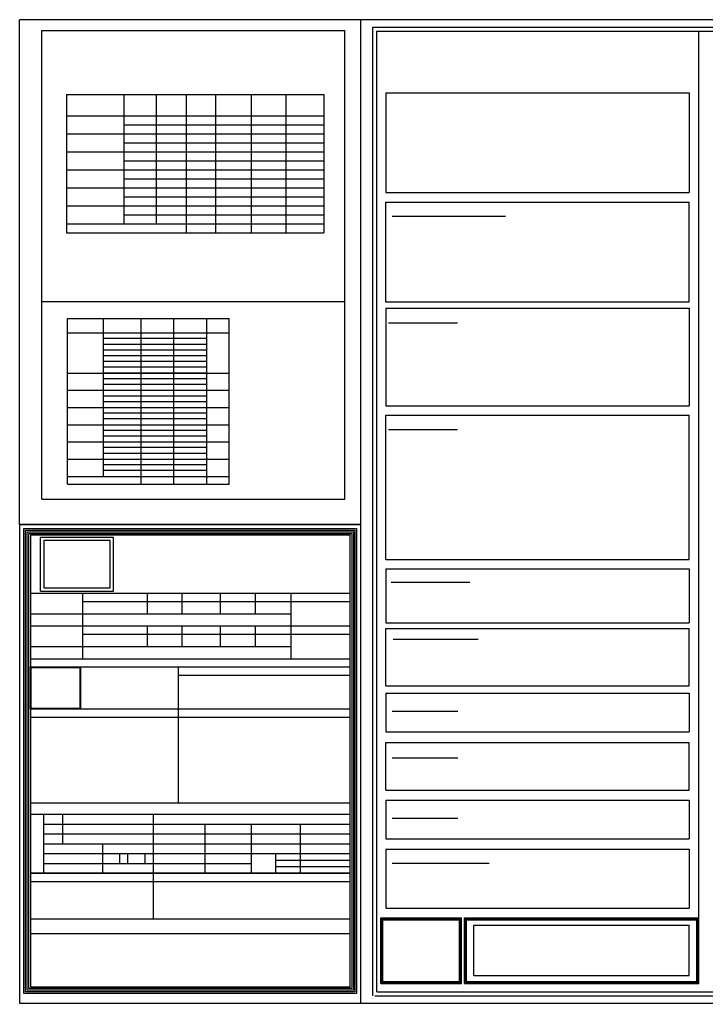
# Model space of a CAD drawing. Header units: metres. Extents: x -220 to 294, y -29 to 18.
# Drawn here: x -220.4 to -199.44, y -12 to 18 of the extents above; entities that cross this region are included whole.
import ezdxf

# ---------------------------------------------------------------- set-up
doc = ezdxf.new("R2010")
doc.units = ezdxf.units.M
doc.header["$MEASUREMENT"] = 0
doc.layers.add('Cizgi', color=7, linetype='Continuous')
doc.layers.add('Standart', color=7, linetype='Continuous')

msp = doc.modelspace()

# ---------------------------------------------------------------- linework, layer by layer
at = {"color": 118, "linetype": 'Continuous', "lineweight": -3}
for points in [[(-209.383, -9.395), (-206.917, -9.395)], [(-209.383, -11.395), (-209.383, -9.395)], [(-209.351, -9.426), (-206.948, -9.426)], [(-209.351, -11.364), (-209.351, -9.426)], [(-209.32, -9.457), (-206.979, -9.457)], [(-209.32, -11.332), (-209.32, -9.457)], [(-206.979, -11.332), (-206.979, -9.457)], [(-206.948, -11.364), (-206.948, -9.426)], [(-206.917, -11.395), (-206.917, -9.395)], [(-206.827, -11.395), (-206.827, -9.395)], [(-206.827, -9.395), (-199.669, -9.395)], [(-206.796, -11.364), (-206.796, -9.426)], [(-206.796, -9.426), (-199.7, -9.426)], [(-206.764, -11.332), (-206.764, -9.457)], [(-206.764, -9.457), (-199.731, -9.457)], [(-199.731, -11.332), (-199.731, -9.457)], [(-199.7, -11.364), (-199.7, -9.426)], [(-199.669, -11.395), (-199.669, -9.395)], [(-206.543, -11.148), (-206.543, -9.617)], [(-206.543, -9.617), (-199.964, -9.617)], [(-209.383, -11.395), (-206.917, -11.395)], [(-209.351, -11.364), (-206.948, -11.364)], [(-209.32, -11.332), (-206.979, -11.332)], [(-206.827, -11.395), (-199.669, -11.395)], [(-206.796, -11.364), (-199.7, -11.364)], [(-206.764, -11.332), (-199.731, -11.332)], [(-206.543, -11.148), (-199.964, -11.148)]]:
    msp.add_lwpolyline(points, dxfattribs=at)
at = {"color": 178, "linetype": 'Continuous', "lineweight": -3}
msp.add_lwpolyline([(-199.964, -11.148), (-199.964, -9.617)], dxfattribs=at)
at = {"layer": 'Cizgi', "color": 98, "linetype": 'Continuous', "lineweight": -3}
for points in [[(-217.539, 2.211), (-219.767, 2.211)], [(-219.767, 0.568), (-219.767, 2.211)], [(-219.667, 2.111), (-219.667, 0.668)], [(-217.639, 2.111), (-219.667, 2.111)], [(-217.639, 0.668), (-217.639, 2.111)], [(-217.539, 0.568), (-217.539, 2.211)], [(-219.667, 0.668), (-217.639, 0.668)], [(-219.767, 0.568), (-217.539, 0.568)]]:
    msp.add_lwpolyline(points, dxfattribs=at)
at = {"layer": 'Standart', "color": 166, "linetype": 'Continuous', "lineweight": -3}
for points in [[(-209.987, 18), (-220.4, 18)], [(-220.4, 2.608), (-220.4, 18)], [(-209.987, -12), (-209.987, 18)], [(-209.987, 2.608), (-209.987, 18)], [(-171.215, 18), (-209.987, 18)], [(-209.627, -11.775), (-209.627, 17.775)], [(-209.627, 17.775), (-171.44, 17.775)], [(-209.505, -11.65), (-209.505, 17.65)], [(-209.505, 17.65), (-171.705, 17.65)], [(-220.4, 2.608), (-209.987, 2.608)], [(-220.07, 0.508), (-210.317, 0.508)], [(-218.478, 0.508), (-218.478, -1.492)], [(-216.514, 0.508), (-216.514, -0.117)], [(-215.446, 0.508), (-215.446, -0.117)], [(-214.285, 0.508), (-214.285, -0.117)], [(-213.217, 0.508), (-213.217, -0.117)], [(-212.126, 0.508), (-212.126, -1.492)], [(-218.478, 0.258), (-210.317, 0.258)], [(-220.07, -0.117), (-212.126, -0.117)], [(-220.07, -0.492), (-210.317, -0.492)], [(-216.514, -0.492), (-216.514, -1.117)], [(-215.446, -0.492), (-215.446, -1.117)], [(-214.285, -0.492), (-214.285, -1.117)], [(-213.217, -0.492), (-213.217, -1.117)], [(-218.478, -0.742), (-210.317, -0.742)], [(-220.07, -1.117), (-212.126, -1.117)], [(-220.07, -1.492), (-210.317, -1.492)], [(-215.809, -1.492), (-210.317, -1.492)], [(-220.07, -1.742), (-210.317, -1.742)], [(-215.566, -1.742), (-215.566, -3.023)], [(-215.566, -1.992), (-210.317, -1.992)], [(-220.07, -3.023), (-210.317, -3.023)], [(-220.07, -3.273), (-210.317, -3.273)], [(-215.566, -3.023), (-215.566, -5.884)], [(-220.07, -5.884), (-210.317, -5.884)], [(-220.07, -6.234), (-210.317, -6.234)], [(-219.67, -6.234), (-219.67, -8.034)], [(-219.093, -6.234), (-219.093, -7.134)], [(-216.325, -6.234), (-216.325, -9.424)], [(-216.325, -6.234), (-210.317, -6.234)], [(-219.67, -6.534), (-216.325, -6.534)], [(-216.325, -6.534), (-210.317, -6.534)], [(-214.739, -8.034), (-214.739, -6.534)], [(-213.325, -8.034), (-213.325, -6.534)], [(-211.825, -8.034), (-211.825, -6.534)], [(-219.67, -6.834), (-216.325, -6.834)], [(-216.325, -6.834), (-210.317, -6.834)], [(-217.863, -8.034), (-217.863, -7.134)], [(-216.325, -7.134), (-210.317, -7.134)], [(-219.67, -7.434), (-216.325, -7.434)], [(-217.344, -7.734), (-217.344, -7.434)], [(-217.094, -7.734), (-217.094, -7.434)], [(-216.575, -7.734), (-216.575, -7.434)], [(-216.325, -7.434), (-210.317, -7.434)], [(-219.67, -7.734), (-216.325, -7.734)], [(-212.582, -7.635), (-210.317, -7.635)], [(-220.07, -8.034), (-210.317, -8.034)], [(-210.317, -8.034), (-220.07, -8.034)], [(-216.297, -8.034), (-210.317, -8.034)], [(-212.582, -7.828), (-210.317, -7.828)], [(-220.07, -8.284), (-210.317, -8.284)], [(-220.07, -9.424), (-210.317, -9.424)], [(-220.07, -9.873), (-210.317, -9.873)], [(-209.505, -11.65), (-171.705, -11.65)], [(-209.987, -12), (-171.215, -12)], [(-209.562, -11.775), (-171.44, -11.775)]]:
    msp.add_lwpolyline(points, dxfattribs=at)
at = {"layer": 'Standart', "color": 216, "linetype": 'Continuous', "lineweight": -3}
for points in [[(-219.721, 17.668), (-210.473, 17.668)], [(-219.721, 3.38), (-219.721, 17.668)], [(-210.473, 3.38), (-210.473, 17.668)], [(-199.669, -9.395), (-199.669, 17.65)], [(-209.221, 15.772), (-199.973, 15.772)], [(-209.221, 15.772), (-209.221, 12.729)], [(-199.973, 15.772), (-199.973, 12.729)], [(-209.221, 12.729), (-199.973, 12.729)], [(-209.221, 12.437), (-199.973, 12.437)], [(-209.221, 9.386), (-209.221, 12.437)], [(-199.971, 9.386), (-199.971, 12.437)], [(-219.721, 9.4), (-210.473, 9.4)], [(-199.971, 9.386), (-209.221, 9.386)], [(-209.221, 9.205), (-199.973, 9.205)], [(-209.221, 9.205), (-209.221, 6.224)], [(-199.973, 9.205), (-199.973, 6.224)], [(-209.221, 6.224), (-199.973, 6.224)], [(-209.221, 5.943), (-199.973, 5.943)], [(-209.221, 1.533), (-209.221, 5.943)], [(-199.973, 1.533), (-199.973, 5.943)], [(-219.721, 3.38), (-210.473, 3.38)], [(-209.221, 1.533), (-199.973, 1.533)], [(-209.221, 1.256), (-199.973, 1.256)], [(-209.221, 1.256), (-209.221, -0.394)], [(-199.973, 1.256), (-199.973, -0.394)], [(-209.221, -0.394), (-199.973, -0.394)], [(-209.221, -0.569), (-199.973, -0.569)], [(-209.221, -2.314), (-209.221, -0.569)], [(-199.973, -2.314), (-199.973, -0.569)], [(-209.221, -2.314), (-199.973, -2.314)], [(-209.221, -2.544), (-209.221, -3.724)], [(-209.221, -2.544), (-199.973, -2.544)], [(-199.973, -2.544), (-199.973, -3.724)], [(-209.221, -3.724), (-199.973, -3.724)], [(-209.221, -4.044), (-199.973, -4.044)], [(-209.221, -5.502), (-209.221, -4.044)], [(-199.973, -5.502), (-199.973, -4.044)], [(-209.221, -5.502), (-199.973, -5.502)], [(-209.221, -5.808), (-209.221, -6.988)], [(-209.221, -5.808), (-199.973, -5.808)], [(-199.973, -5.808), (-199.973, -6.988)], [(-209.221, -6.988), (-199.973, -6.988)], [(-209.221, -7.294), (-199.973, -7.294)], [(-209.221, -7.294), (-209.221, -9.095)], [(-199.973, -7.294), (-199.973, -9.095)], [(-209.221, -9.095), (-199.973, -9.095)]]:
    msp.add_lwpolyline(points, dxfattribs=at)
at = {"layer": 'Standart', "color": 178, "linetype": 'Continuous', "lineweight": -3}
for points in [[(-218.966, 15.718), (-211.114, 15.718)], [(-218.966, 15.718), (-218.966, 11.503)], [(-217.225, 15.718), (-217.225, 11.777)], [(-216.237, 15.718), (-216.237, 11.777)], [(-215.305, 11.503), (-215.305, 15.718)], [(-214.411, 11.503), (-214.411, 15.718)], [(-213.326, 11.503), (-213.326, 15.718)], [(-212.263, 11.503), (-212.263, 15.718)], [(-211.114, 15.718), (-211.114, 11.503)], [(-218.966, 15.068), (-212.618, 15.068)], [(-213.002, 15.068), (-211.114, 15.068)], [(-218.966, 14.52), (-211.114, 14.52)], [(-218.966, 13.971), (-211.114, 13.971)], [(-218.966, 13.423), (-211.114, 13.423)], [(-218.966, 12.874), (-211.114, 12.874)], [(-218.966, 12.326), (-211.114, 12.326)], [(-218.966, 11.777), (-211.114, 11.777)], [(-218.966, 11.777), (-211.114, 11.777)], [(-218.966, 11.503), (-211.114, 11.503)], [(-218.941, 8.886), (-214.008, 8.886)], [(-218.941, 3.833), (-218.941, 8.886)], [(-217.84, 4.072), (-217.84, 8.886)], [(-216.696, 3.833), (-216.696, 8.886)], [(-215.694, 3.833), (-215.694, 8.886)], [(-214.693, 3.833), (-214.693, 8.886)], [(-214.008, 3.833), (-214.008, 8.886)], [(-218.941, 8.447), (-214.008, 8.447)], [(-218.941, 7.222), (-214.008, 7.222)], [(-218.941, 6.697), (-214.008, 6.697)], [(-218.941, 6.172), (-214.008, 6.172)], [(-218.941, 5.647), (-214.008, 5.647)], [(-218.941, 5.122), (-214.008, 5.122)], [(-218.941, 4.597), (-214.008, 4.597)], [(-218.941, 4.072), (-214.008, 4.072)], [(-218.941, 3.833), (-214.008, 3.833)]]:
    msp.add_lwpolyline(points, dxfattribs=at)
at = {"layer": 'Standart', "color": 98, "linetype": 'Continuous', "lineweight": -3}
for points in [[(-217.225, 14.794), (-212.618, 14.794)], [(-213.002, 14.794), (-211.114, 14.794)], [(-217.225, 14.52), (-212.618, 14.52)], [(-213.002, 14.52), (-211.114, 14.52)], [(-217.225, 14.246), (-212.618, 14.246)], [(-213.002, 14.246), (-211.114, 14.246)], [(-217.225, 13.971), (-211.114, 13.971)], [(-217.225, 13.697), (-212.618, 13.697)], [(-213.002, 13.697), (-211.114, 13.697)], [(-217.225, 13.423), (-212.618, 13.423)], [(-213.002, 13.423), (-211.114, 13.423)], [(-217.225, 13.149), (-212.618, 13.149)], [(-213.002, 13.149), (-211.114, 13.149)], [(-217.225, 12.874), (-211.114, 12.874)], [(-213.002, 12.6), (-211.114, 12.6)], [(-217.225, 12.6), (-212.618, 12.6)], [(-217.225, 12.326), (-212.618, 12.326)], [(-213.002, 12.326), (-211.114, 12.326)], [(-217.225, 12.051), (-211.114, 12.051)], [(-217.225, 11.777), (-212.618, 11.777)], [(-217.225, 11.777), (-211.114, 11.777)], [(-213.002, 11.777), (-211.114, 11.777)], [(-213.002, 11.503), (-211.114, 11.503)], [(-214.693, 8.272), (-217.84, 8.272)], [(-214.693, 8.097), (-217.84, 8.097)], [(-214.693, 7.922), (-217.84, 7.922)], [(-214.693, 7.747), (-217.84, 7.747)], [(-214.693, 7.572), (-217.84, 7.572)], [(-214.693, 7.572), (-217.84, 7.572)], [(-214.693, 7.397), (-217.84, 7.397)], [(-214.693, 7.222), (-217.84, 7.222)], [(-214.693, 7.222), (-217.84, 7.222)], [(-214.693, 7.047), (-217.84, 7.047)], [(-214.693, 6.872), (-217.84, 6.872)], [(-214.693, 6.522), (-217.84, 6.522)], [(-214.693, 6.347), (-217.84, 6.347)], [(-214.693, 5.997), (-217.84, 5.997)], [(-214.693, 5.822), (-217.84, 5.822)], [(-214.693, 5.472), (-217.84, 5.472)], [(-214.693, 5.297), (-217.84, 5.297)], [(-214.693, 4.947), (-217.84, 4.947)], [(-214.693, 4.772), (-217.84, 4.772)], [(-214.693, 4.422), (-217.84, 4.422)], [(-214.693, 4.247), (-217.84, 4.247)], [(-220.17, -11.6), (-220.17, 2.378)], [(-220.17, 2.378), (-210.217, 2.378)], [(-220.12, -11.55), (-220.12, 2.328)], [(-220.12, 2.328), (-210.267, 2.328)], [(-210.267, 2.328), (-210.267, -11.55)], [(-210.217, 2.378), (-210.217, -11.6)], [(-210.217, -11.6), (-220.17, -11.6)], [(-210.267, -11.55), (-220.12, -11.55)]]:
    msp.add_lwpolyline(points, dxfattribs=at)
at = {"layer": 'Standart', "color": 118, "linetype": 'Continuous', "lineweight": -3}
for points in [[(-209.035, 12.007), (-205.57, 12.007)], [(-209.141, 8.757), (-207.04, 8.757)], [(-209.141, 5.496), (-207.04, 5.496)], [(-209.987, 2.608), (-220.4, 2.608)], [(-220.4, 2.608), (-220.4, -12)], [(-220.27, -11.7), (-220.27, 2.478)], [(-220.27, 2.478), (-210.117, 2.478)], [(-220.22, -11.65), (-220.22, 2.428)], [(-220.22, 2.428), (-210.167, 2.428)], [(-210.167, 2.428), (-210.167, -11.65)], [(-210.117, 2.478), (-210.117, -11.7)], [(-209.987, -12), (-209.987, 2.608)], [(-210.317, 2.278), (-220.07, 2.278)], [(-220.07, 2.278), (-220.07, -11.5)], [(-210.317, -11.5), (-210.317, 2.278)], [(-209.059, 0.849), (-206.661, 0.849)], [(-209.002, -0.893), (-206.413, -0.893)], [(-220.07, -1.742), (-218.543, -1.742)], [(-220.07, -3.023), (-220.07, -1.742)], [(-220.052, -1.761), (-218.561, -1.761)], [(-220.052, -3.005), (-220.052, -1.761)], [(-218.561, -1.761), (-218.561, -3.005)], [(-218.543, -1.742), (-218.543, -3.023)], [(-218.543, -3.023), (-220.07, -3.023)], [(-218.561, -3.005), (-220.052, -3.005)], [(-209.033, -3.091), (-207.026, -3.091)], [(-209.033, -4.511), (-207.026, -4.511)], [(-209.033, -6.355), (-207.026, -6.355)], [(-219.67, -7.134), (-216.325, -7.134)], [(-212.582, -8.034), (-212.582, -7.434)], [(-216.325, -7.734), (-213.325, -7.734)], [(-209.033, -7.728), (-206.071, -7.728)], [(-210.117, -11.7), (-220.27, -11.7)], [(-210.167, -11.65), (-220.22, -11.65)], [(-220.07, -11.5), (-210.317, -11.5)], [(-220.4, -12), (-209.987, -12)]]:
    msp.add_lwpolyline(points, dxfattribs=at)

doc.saveas('drawing.dxf')
